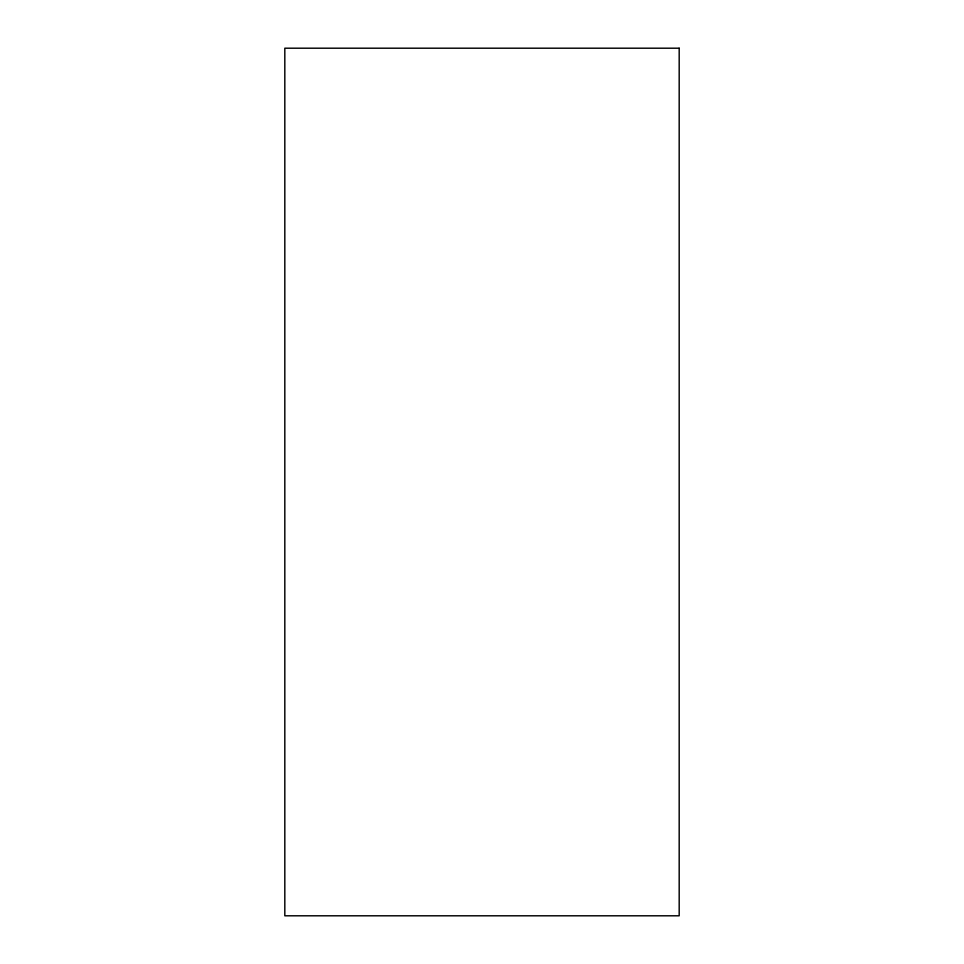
<?xml version="1.0" encoding="UTF-8"?>
<svg xmlns="http://www.w3.org/2000/svg" width="964" height="964" viewBox="0 0 964 964"><rect width="100%" height="100%" fill="white"/><g stroke="black" fill="none" stroke-linecap="round" stroke-linejoin="round"><path stroke-width="1.45" d="M679.186 48.2L284.814 48.2L284.814 915.8L679.186 915.8L679.186 48.2"/></g></svg>
